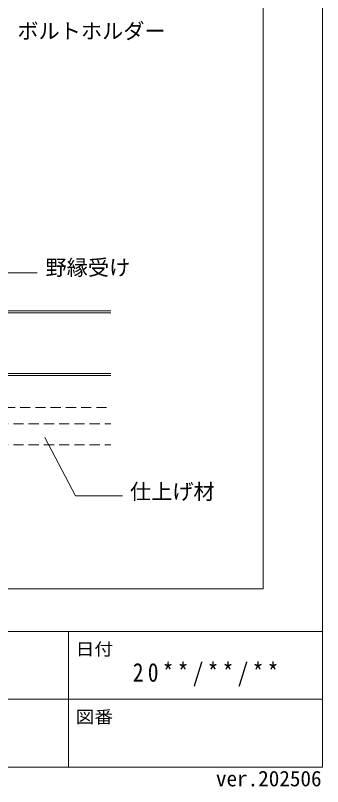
# Model space of a CAD drawing. Units: millimetres on the paper, enlarged 20 times, with parts at other scales. Extents: x -7779 to 7778, y -5419 to 5375.
# Drawn here: x 7052 to 7778, y -5419 to -3600 of the extents above; entities that cross this region are included whole.
import ezdxf
from ezdxf.enums import TextEntityAlignment as Align

# ---------------------------------------------------------------- set-up
doc = ezdxf.new("R2010")
doc.units = ezdxf.units.MM
doc.header["$LTSCALE"] = 20
doc.linetypes.add('DASHED1', pattern=[1.8, 1.2, -0.6])
for name, color, linetype, lineweight in [('5-2_太線１', 3, 'Continuous', 18), ('5-6_文字', 7, 'DASHED1', 18), ('5-C_太線２', 4, 'DASHED1', 9), ('F-1_中線', 7, 'Continuous', 18), ('F-3_太線２', 4, 'Continuous', 18), ('F-6_文字', 7, 'Continuous', 18)]:
    doc.layers.add(name, color=color, linetype=linetype, lineweight=lineweight)
doc.styles.add('ＭＳ ゴシック', font='')
doc.styles.get('ＭＳ ゴシック').set_extended_font_data('MS Gothic')

msp = doc.modelspace()

# ---------------------------------------------------------------- linework, layer by layer
at = {"layer": '5-2_太線１'}
for p, q in [((6735.47, -4297.11), (7277.45, -4297.11)), ((6735.47, -4301.91), (7277.45, -4301.91)), ((6735.47, -4444.31), (7277.45, -4444.31)), ((6735.47, -4449.11), (7277.45, -4449.11))]:
    msp.add_line(p, q, dxfattribs=at)
at = {"layer": '5-6_文字', "linetype": 'Continuous'}
msp.add_line((6993.85, -4207.35), (7103.4, -4207.35), dxfattribs=at)
msp.add_lwpolyline([(7122.11, -4595.76), (7194.34, -4733.49), (7305.36, -4733.49)], dxfattribs=at)
at = {"layer": '5-C_太線２'}
for p, q in [((5911.47, -4525.11), (7277.45, -4525.11)), ((5823.47, -4563.11), (7277.45, -4563.11)), ((5823.47, -4613.11), (7277.45, -4613.11))]:
    msp.add_line(p, q, dxfattribs=at)
at = {"layer": 'F-1_中線'}
for p, q in [((7177.51, -5053.01), (7177.51, -5373.01)), ((4371.66, -5213.01), (7777.51, -5213.01))]:
    msp.add_line(p, q, dxfattribs=at)
at = {"layer": 'F-3_太線２', "color": 3}
for p, q in [((7777.51, 5375.01), (7777.51, -5373.01)), ((-7778.84, -5053.01), (7777.51, -5053.01))]:
    msp.add_line(p, q, dxfattribs=at)
msp.add_lwpolyline([(-7778.84, 5375.01), (-7778.84, -5373.01), (7777.51, -5373.01)], dxfattribs=at)
at = {"layer": 'F-6_文字', "color": 3}
msp.add_line((7637.51, -2568.98), (7637.51, -4953.01), dxfattribs=at)
msp.add_lwpolyline([(4571.23, -2568.98), (4571.23, -4953.01), (7637.51, -4953.01)], dxfattribs=at)

# ---------------------------------------------------------------- texts
at = {"layer": '5-6_文字', "style": 'ＭＳ ゴシック'}
for s, p in [('ボルトホルダー', (7056.97, -3666.1)), ('野縁受け', (7123.46, -4223.98)), ('仕上げ材', (7322.73, -4752.55))]:
    msp.add_text(s, height=36.66, dxfattribs=at).set_placement(p, align=Align.BOTTOM_LEFT)
at = {"layer": 'F-6_文字', "color": 4, "style": 'ＭＳ ゴシック', "width": 1.1}
for s, p in [('日付', (7194.77, -5118.36)), ('図番', (7194.77, -5278.36))]:
    msp.add_text(s, height=29.33, dxfattribs=at).set_placement(p, align=Align.BOTTOM_LEFT)
at = {"layer": 'F-6_文字', "style": 'ＭＳ ゴシック'}
msp.add_text('ver.202506', height=36.66, dxfattribs=at).set_placement((7525.73, -5429.59), align=Align.BOTTOM_LEFT)
at = {"layer": 'F-6_文字', "color": 3, "insert": (7329.42, -5182.48), "char_height": 43.99, "attachment_point": 7, "style": 'ＭＳ ゴシック'}
msp.add_mtext('\\T1.39;\\W0.85;20**/**/**', dxfattribs=at)

doc.saveas('drawing.dxf')
